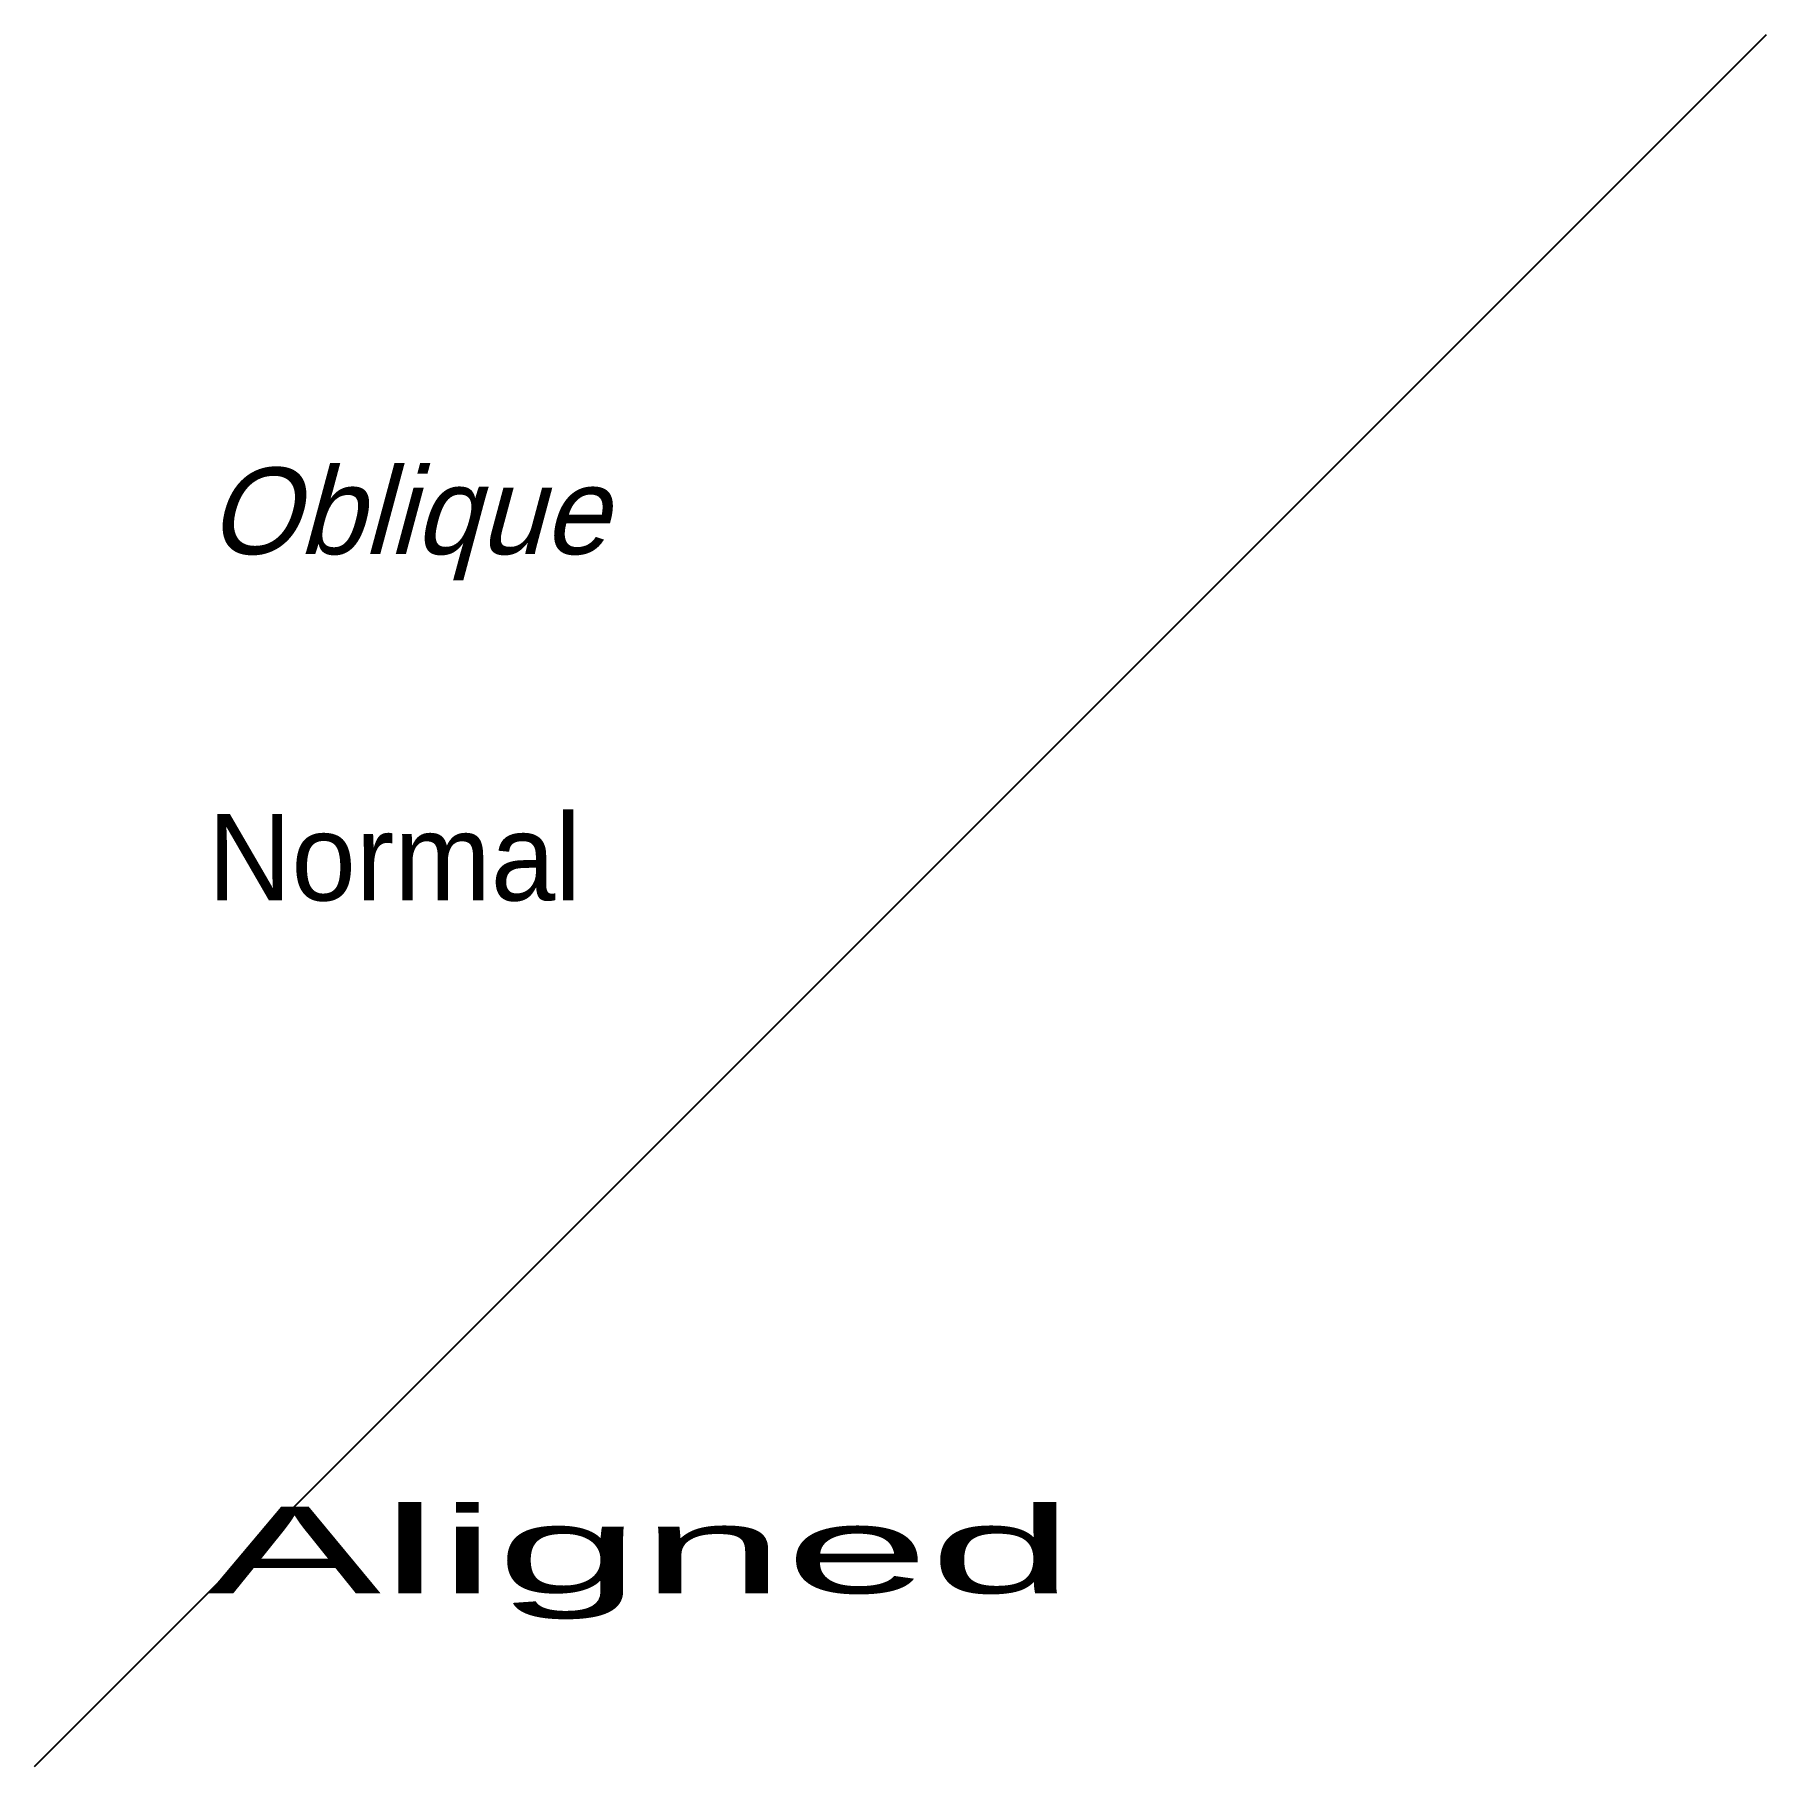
# Model space of a CAD drawing. Header units: metres. Extents: x 0 to 100, y 0 to 100.
import ezdxf
from ezdxf.enums import TextEntityAlignment as Align

# ---------------------------------------------------------------- set-up
doc = ezdxf.new("R2010")
doc.units = ezdxf.units.M

msp = doc.modelspace()

# ---------------------------------------------------------------- linework, layer by layer
msp.add_line((0, 0), (100, 100))

# ---------------------------------------------------------------- texts
at = {"oblique": 15}
msp.add_text('Oblique', height=5, dxfattribs=at).set_placement((10, 70))
msp.add_text('Normal', height=5).set_placement((10, 50))
msp.add_text('Aligned', height=5).set_placement((10, 10), (60, 10), align=Align.ALIGNED)

doc.saveas('drawing.dxf')
